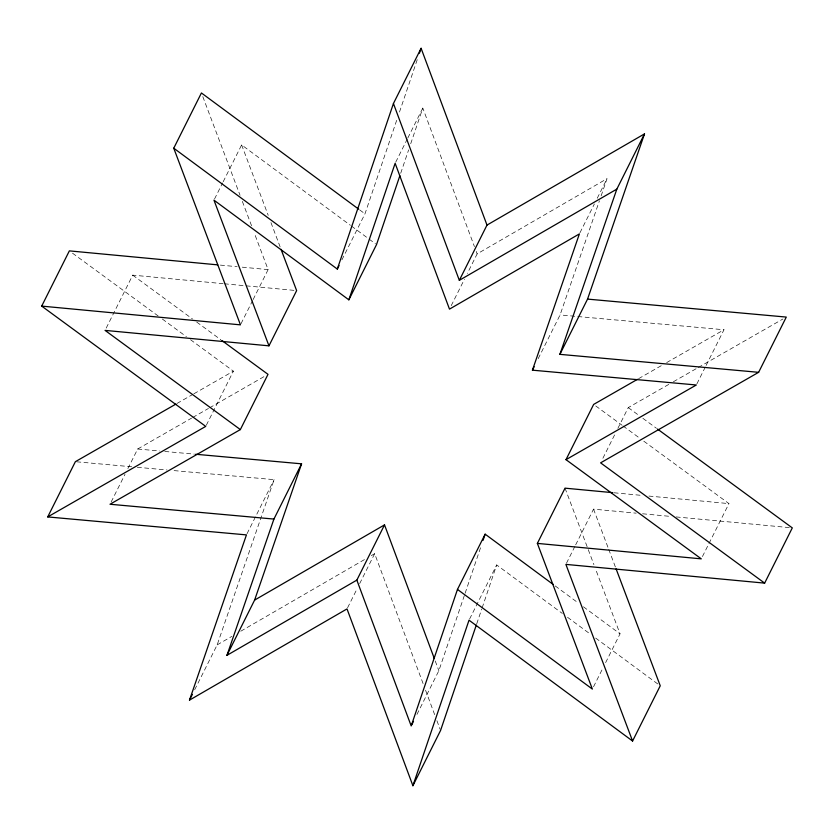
<?xml version="1.0" encoding="UTF-8"?>
<svg xmlns="http://www.w3.org/2000/svg" width="834" height="834" viewBox="0 0 834 834"><rect width="100%" height="100%" fill="white"/><g stroke="black" fill="none" stroke-linecap="round" stroke-linejoin="round"><path stroke-width="0.63" stroke-dasharray="4.17 3.13" d="M341.919 259.854L364.979 213.817L396.984 119.398M399.486 112.037L417.354 59.318M400.706 173.253L408.629 149.88M410.714 143.729L422.807 108.066L474.431 246.593M416.958 714.425L438.861 670.692L464.715 594.444M465.132 593.214L480.978 546.468M476.735 623.801L481.718 609.081M482.135 607.861L496.689 564.941L562.314 613.438M194.687 689.76L217.163 644.88L274.105 479.654L173.451 470.553M538.191 358.662L560.083 314.929L599.438 200.765M601.126 195.854L607.048 178.664L477.152 253.88L467.353 273.448M106.21 328.085L132.721 275.147L223.064 283.664M214.536 199.003L222.605 182.896M223.189 181.749L241.631 144.918L350.374 225.274M111.172 501.953L124.996 474.327M127.883 468.572L137.673 449.015L191.601 418.115M241.026 323.696L252.556 300.678M253.129 299.531L268.11 269.611L254.307 233.061M206.321 425.236L233.405 371.151L190.559 339.74M395.723 162.15L407.242 139.132M407.826 137.985L422.807 108.066M247.02 533.739L274.105 479.654M451.215 305.671L464.465 279.202M347.58 607.767L357.379 588.199M359.683 583.591L374.674 553.672L423.297 684.151M579.964 232.749L594.371 203.976M597.248 198.231L607.048 178.664M469.605 619.026L496.689 564.941M602.899 458.252L615.002 434.076M617.89 428.322L628.263 407.607L668.899 384.328M566.463 563.242L575.106 545.978M575.689 544.821L593.547 509.147L636.144 513.171M696.901 383.838L705.543 366.574M706.117 365.428L723.985 329.753L560.083 314.929M593.527 686.778L603.326 667.221M605.63 662.613L620.037 633.84L595.737 569.497M702.436 556.549L728.947 503.611L642.951 440.56M217.163 644.88L231.789 636.415M240.786 631.202L364.541 559.541M371.297 555.632L374.674 553.672M176.964 403.479L192.769 394.43M193.895 393.784L233.405 371.151M192.727 417.469L208.458 408.462M209.584 407.816L264.639 376.28M638.594 378.667L662.196 365.146M666.689 362.582L723.985 329.753M673.413 381.743L697.109 368.159M698.246 367.513L782.897 319.015M137.673 449.015L159.617 450.996M164.778 451.465L194.458 454.144M76.665 461.807L132.158 466.821M137.318 467.29L166.998 469.969M220.364 265.108L237.137 266.692M242.298 267.172L268.11 269.611M224.356 283.789L294.048 290.357M614.074 492.779L642.472 495.459M648.925 496.063L728.947 503.611M642.597 513.775L669.692 516.329M676.145 516.934L789.715 527.641M628.263 407.607L638.708 415.269M642.889 418.334L656.473 428.301M595.757 405.949L621.976 425.173M623.019 425.945L638.75 437.485M132.721 275.147L192.498 318.984M196.688 322.06L220.812 339.74M72.495 253.171L158.179 315.992M162.349 319.057L186.389 336.675M359.767 209.97L364.979 213.817M351.416 226.045L368.148 238.409M369.201 239.181L375.467 243.82M555.204 585.937L578.212 602.94M583.435 606.798L620.037 633.84M567.527 617.285L590.451 634.226M595.653 638.073L658.162 684.255M593.547 509.147L608.267 548.136M608.726 549.356L615.628 567.631M565.035 488.161L593.912 564.639M241.631 144.918L268.214 215.328M270.967 222.615L280.13 246.895M202.798 96.619L240.056 195.302M242.35 201.39L251.555 225.753M476.245 251.451L477.152 253.88M435.233 660.976L438.861 670.692M425.569 690.239L434.65 714.634M436.922 720.722L440.112 729.26"/><path stroke-width="1.25" d="M358.724 209.198L201.421 92.97L173.753 148.202L337.311 269.059L393.439 103.52L421.097 48.278L486.993 225.086L459.326 280.328L393.439 103.52M419.439 53.188L421.097 48.278M221.865 340.512L268.006 374.341L240.348 429.583L105.053 330.389L268.965 345.839L213.963 200.16L348.852 299.833L395.139 163.308L449.484 309.122L579.39 233.906L532.426 370.171L696.327 384.985L565.994 459.659L701.279 558.853L537.367 543.393L565.035 488.161L612.781 492.665M399.872 175.713L376.52 244.591L348.852 299.833M553.109 584.394L485.148 534.167L457.48 589.409L411.193 725.934L356.848 580.12L384.516 524.878L434.326 658.547M483.063 540.317L485.148 534.167M175.838 404.136L75.373 461.682L47.715 516.924L246.447 534.896L189.495 700.122L347.007 608.914L412.903 785.722L469.021 620.183L632.579 741.03L660.247 685.798L616.086 568.84M476.318 625.031L440.56 730.48L412.903 785.722M356.848 580.12L226.952 655.336L273.917 519.071L301.574 463.829L195.75 454.259M226.952 655.336L254.61 600.094L301.574 463.829M559.895 354.346L587.553 299.104L786.285 317.076L758.627 372.318L559.895 354.346L616.837 189.12L644.505 133.878L486.993 225.086M587.553 299.104L644.505 133.878M47.715 516.924L205.737 426.393L41.7 306.109L69.358 250.878L217.778 264.868M268.965 345.839L296.633 290.607L281.048 249.324M337.311 269.059L339.042 265.608M189.495 700.122L192.383 694.368M532.426 370.171L534.156 366.72M411.767 724.788L413.497 721.337M565.994 459.659L593.652 404.417L637.478 379.314M632.579 741.03L565.89 564.389L764.642 583.122L792.3 527.891L657.515 429.062M459.326 280.328L616.837 189.12M254.61 600.094L384.516 524.878M240.348 429.583L110.015 504.247L273.917 519.071M758.627 372.318L600.595 462.849L764.642 583.122M41.7 306.109L240.453 324.853L173.753 148.202M457.48 589.409L592.369 689.082L537.367 543.393"/></g></svg>
